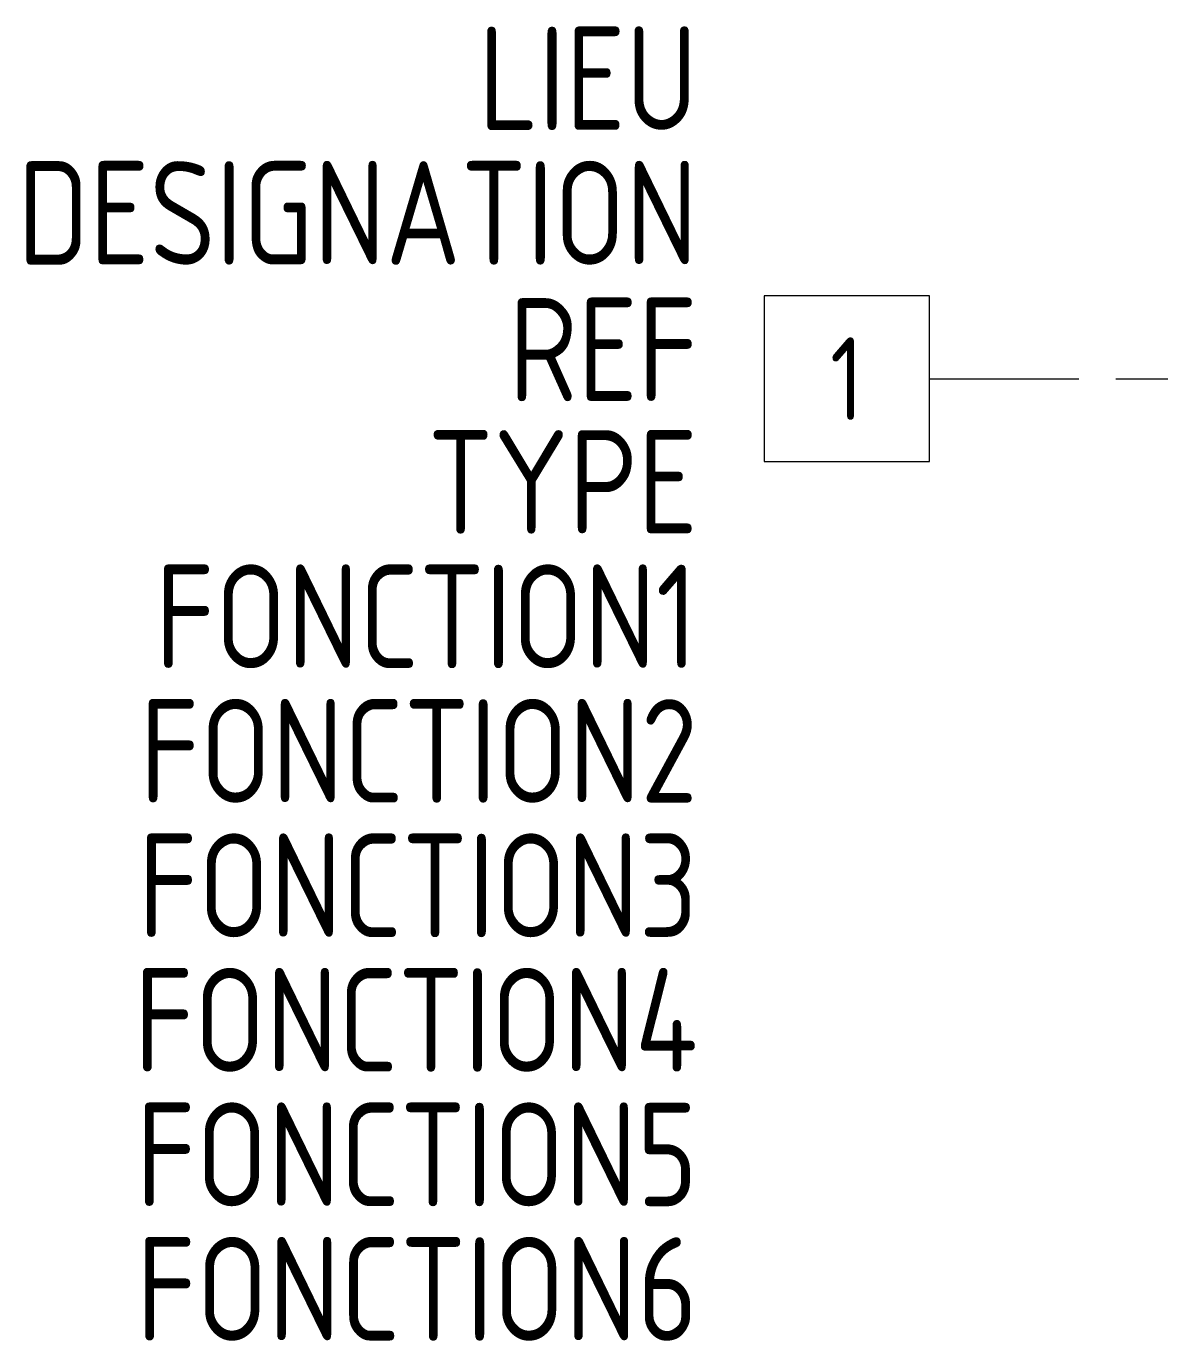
# Model space of a CAD drawing. Extents: x -1612.2 to -1584.6, y -902.8 to -871.1.
import ezdxf
from ezdxf.enums import TextEntityAlignment as Align

# ---------------------------------------------------------------- set-up
doc = ezdxf.new("R2010")
doc.units = 0
doc.linetypes.add('ACAD_ISO02W100', pattern=[15, 12, -3])
for name, color, linetype in [('SYMB_FIL', 3, 'CONTINUOUS'), ('SYMB_LIAISON', 1, 'ACAD_ISO02W100'), ('SYMB_REF_CONTACT', 2, 'CONTINUOUS'), ('SYMB_TXT_CONTACT', 2, 'CONTINUOUS'), ('SYMB_TXT_NOM', 3, 'CONTINUOUS')]:
    doc.layers.add(name, color=color, linetype=linetype)
doc.styles.add('NET2_5', font='isocp.shx', dxfattribs={"width": 0.9, "height": 2.5})
doc.styles.add('NET_2', font='isocp.shx', dxfattribs={"width": 0.9, "height": 2})

msp = doc.modelspace()

# ---------------------------------------------------------------- linework, layer by layer
at = {"layer": 'SYMB_FIL'}
msp.add_lwpolyline([(-1594.384, -881.593), (-1590.384, -881.593), (-1590.384, -877.593), (-1594.384, -877.593)], close=True, dxfattribs=at)
at = {"layer": 'SYMB_LIAISON', "ltscale": 0.3}
msp.add_line((-1590.384, -879.593), (-1584.634, -879.593), dxfattribs=at)

# ---------------------------------------------------------------- texts
at = {"layer": 'SYMB_REF_CONTACT', "style": 'NET2_5', "width": 0.9, "flags": 8}
msp.add_attdef('REF', text='', height=2.5, dxfattribs=at).set_placement((-1595.984, -880.137), align=Align.RIGHT)
at = {"layer": 'SYMB_TXT_CONTACT', "style": 'NET_2', "width": 0.9, "flags": 8}
msp.add_attdef('1', text='?', height=2, dxfattribs=at).set_placement((-1592.384, -879.593), align=Align.MIDDLE_CENTER)
at = {"layer": 'SYMB_TXT_NOM', "style": 'NET2_5', "width": 0.9, "flags": 8}
for tag, text, p in [('LIEU', '', (-1595.984, -873.587)), ('DESIGNATION', 'S?', (-1595.984, -876.837)), ('TYPE', '', (-1595.984, -883.337)), ('FONCTION1', '', (-1595.984, -886.587)), ('FONCTION2', '', (-1595.984, -889.837)), ('FONCTION3', '', (-1595.984, -893.087)), ('FONCTION4', '', (-1595.984, -896.337)), ('FONCTION5', '', (-1595.984, -899.587)), ('FONCTION6', '', (-1595.984, -902.837))]:
    msp.add_attdef(tag, text=text, height=2.5, dxfattribs=at).set_placement(p, align=Align.RIGHT)

doc.saveas('drawing.dxf')
